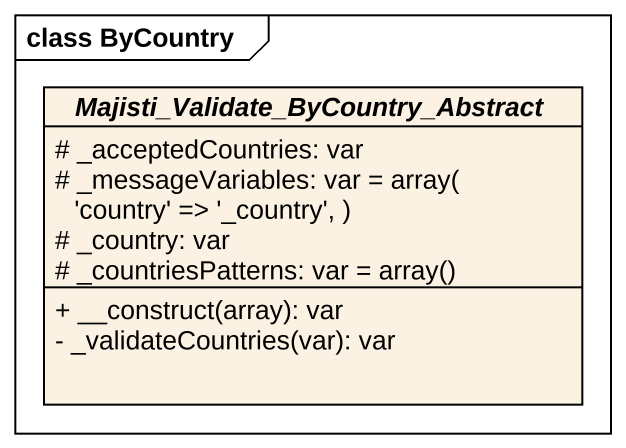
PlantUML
@startuml
mainframe class ByCountry
hide circle
hide empty members
skinparam classAttributeIconSize 0
abstract class "Majisti_Validate_ByCountry_Abstract" as Majisti_Validate_ByCountry {
  # _acceptedCountries: var
  {field} # _messageVariables: var = array( 'country' => '_country', )
  # _country: var
  {field} # _countriesPatterns: var = array()
  + __construct(array): var
  - _validateCountries(var): var
}
@enduml
